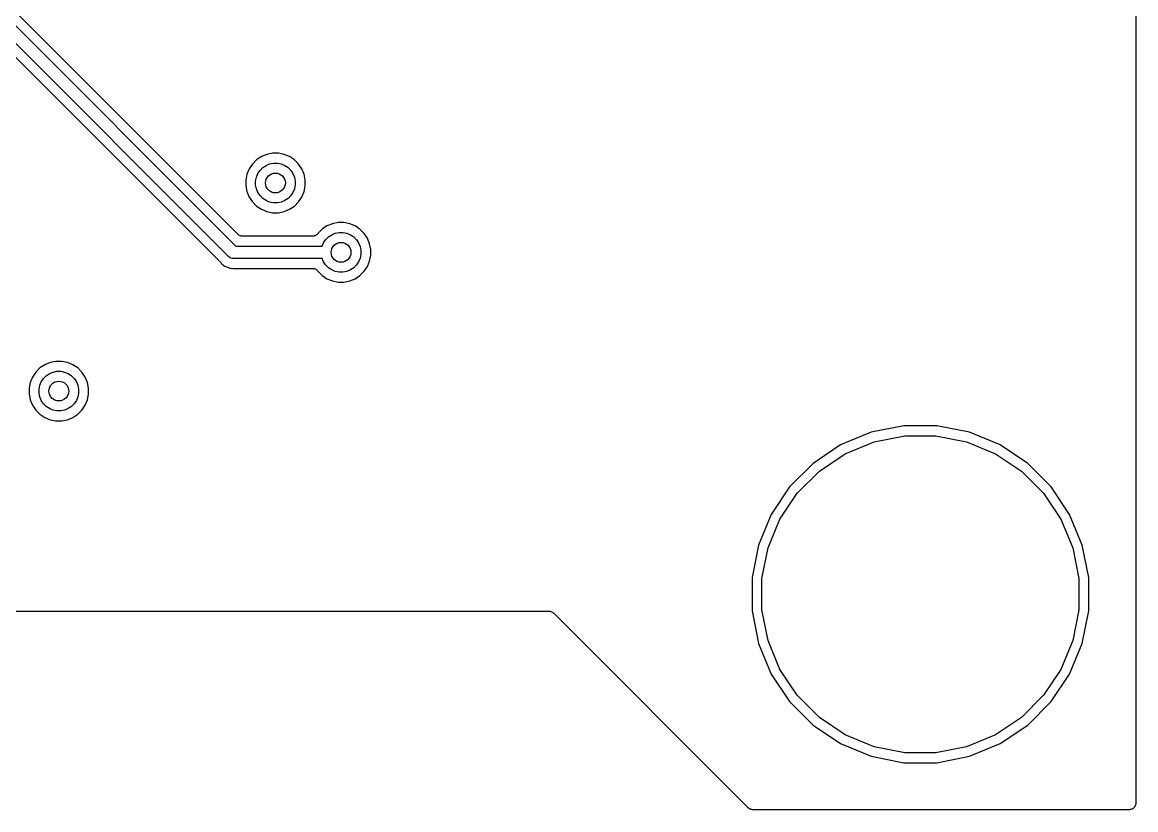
# Model space of a CAD drawing. Extents: x 113.2 to 188.8, y -123.8 to -78.2.
# Drawn here: x 166.36 to 188.85, y -123.85 to -107.96 of the extents above; entities that cross this region are included whole.
import ezdxf

# ---------------------------------------------------------------- set-up
doc = ezdxf.new("R2010")
doc.units = 0
doc.layers.add('BLACK', color=7, linetype='CONTINUOUS')

msp = doc.modelspace()

# ---------------------------------------------------------------- linework, layer by layer
at = {"layer": 'BLACK', "linetype": 'CONTINUOUS'}
for p, q in [((188.849, -78.2777), (188.849, -123.722)), ((161.841, -103.641), (170.675, -112.475)), ((169.701, -111.218), (161.993, -103.511)), ((170.53, -112.684), (161.696, -103.85)), ((163.917, -106.354), (170.377, -112.814)), ((171.3, -110.623), (171.191, -110.668)), ((171.416, -110.6), (171.3, -110.623)), ((171.534, -110.6), (171.416, -110.6)), ((171.65, -110.623), (171.534, -110.6)), ((171.759, -110.668), (171.65, -110.623)), ((171.009, -110.818), (170.943, -110.916)), ((171.093, -110.734), (171.009, -110.818)), ((171.191, -110.668), (171.093, -110.734)), ((171.22, -110.889), (171.286, -110.846)), ((171.286, -110.846), (171.358, -110.815)), ((171.358, -110.815), (171.436, -110.8)), ((171.436, -110.8), (171.514, -110.8)), ((171.514, -110.8), (171.592, -110.815)), ((171.592, -110.815), (171.664, -110.846)), ((171.664, -110.846), (171.73, -110.889)), ((171.857, -110.734), (171.759, -110.668)), ((171.941, -110.818), (171.857, -110.734)), ((172.007, -110.916), (171.941, -110.818)), ((170.898, -111.025), (170.875, -111.141)), ((170.943, -110.916), (170.898, -111.025)), ((171.075, -111.161), (171.09, -111.083)), ((171.09, -111.083), (171.121, -111.011)), ((171.121, -111.011), (171.164, -110.945)), ((171.164, -110.945), (171.22, -110.889)), ((171.73, -110.889), (171.786, -110.945)), ((171.786, -110.945), (171.829, -111.011)), ((171.829, -111.011), (171.86, -111.083)), ((171.86, -111.083), (171.875, -111.161)), ((172.052, -111.025), (172.007, -110.916)), ((172.075, -111.141), (172.052, -111.025)), ((170.72, -112.238), (169.701, -111.218)), ((170.875, -111.141), (170.875, -111.259)), ((170.875, -111.259), (170.898, -111.375)), ((171.075, -111.239), (171.075, -111.161)), ((171.09, -111.317), (171.075, -111.239)), ((171.875, -111.239), (171.86, -111.317)), ((171.875, -111.161), (171.875, -111.239)), ((172.052, -111.375), (172.075, -111.259)), ((172.075, -111.259), (172.075, -111.141)), ((170.898, -111.375), (170.943, -111.484)), ((170.943, -111.484), (171.009, -111.582)), ((171.121, -111.389), (171.09, -111.317)), ((171.164, -111.455), (171.121, -111.389)), ((171.22, -111.511), (171.164, -111.455)), ((171.286, -111.554), (171.22, -111.511)), ((171.73, -111.511), (171.664, -111.554)), ((171.786, -111.455), (171.73, -111.511)), ((171.829, -111.389), (171.786, -111.455)), ((171.86, -111.317), (171.829, -111.389)), ((171.941, -111.582), (172.007, -111.484)), ((172.007, -111.484), (172.052, -111.375)), ((171.009, -111.582), (171.093, -111.666)), ((171.093, -111.666), (171.191, -111.732)), ((171.191, -111.732), (171.3, -111.777)), ((171.358, -111.585), (171.286, -111.554)), ((171.436, -111.6), (171.358, -111.585)), ((171.514, -111.6), (171.436, -111.6)), ((171.592, -111.585), (171.514, -111.6)), ((171.664, -111.554), (171.592, -111.585)), ((171.65, -111.777), (171.759, -111.732)), ((171.759, -111.732), (171.857, -111.666)), ((171.857, -111.666), (171.941, -111.582)), ((171.3, -111.777), (171.416, -111.8)), ((171.416, -111.8), (171.534, -111.8)), ((171.534, -111.8), (171.65, -111.777)), ((172.418, -112.134), (172.334, -112.218)), ((172.516, -112.068), (172.418, -112.134)), ((172.625, -112.023), (172.516, -112.068)), ((172.741, -112), (172.625, -112.023)), ((172.683, -112.215), (172.761, -112.2)), ((172.859, -112), (172.741, -112)), ((172.761, -112.2), (172.839, -112.2)), ((172.839, -112.2), (172.917, -112.215)), ((172.975, -112.023), (172.859, -112)), ((173.084, -112.068), (172.975, -112.023)), ((173.182, -112.134), (173.084, -112.068)), ((173.266, -112.218), (173.182, -112.134)), ((170.729, -112.245), (170.72, -112.238)), ((170.738, -112.253), (170.729, -112.245)), ((170.739, -112.253), (170.738, -112.253)), ((170.739, -112.254), (170.739, -112.253)), ((170.75, -112.259), (170.739, -112.254)), ((170.76, -112.265), (170.75, -112.259)), ((170.761, -112.265), (170.76, -112.265)), ((170.772, -112.269), (170.761, -112.265)), ((170.761, -112.265), (170.761, -112.265)), ((170.784, -112.272), (170.772, -112.269)), ((170.785, -112.272), (170.784, -112.272)), ((170.784, -112.272), (170.784, -112.272)), ((170.797, -112.274), (170.785, -112.272)), ((170.808, -112.275), (170.797, -112.274)), ((170.81, -112.275), (170.808, -112.275)), ((172.228, -112.275), (170.81, -112.275)), ((170.81, -112.275), (170.81, -112.275)), ((170.81, -112.275), (170.81, -112.275)), ((170.81, -112.275), (170.81, -112.275)), ((172.239, -112.274), (172.228, -112.275)), ((172.251, -112.273), (172.239, -112.274)), ((172.252, -112.273), (172.251, -112.273)), ((172.264, -112.269), (172.252, -112.273)), ((172.252, -112.273), (172.252, -112.273)), ((172.275, -112.266), (172.264, -112.269)), ((172.276, -112.265), (172.275, -112.266)), ((172.275, -112.266), (172.275, -112.266)), ((172.286, -112.26), (172.276, -112.265)), ((172.297, -112.254), (172.286, -112.26)), ((172.298, -112.254), (172.297, -112.254)), ((172.297, -112.254), (172.297, -112.254)), ((172.307, -112.246), (172.298, -112.254)), ((172.316, -112.239), (172.307, -112.246)), ((172.317, -112.239), (172.316, -112.239)), ((172.325, -112.229), (172.317, -112.238)), ((172.317, -112.238), (172.317, -112.239)), ((172.332, -112.22), (172.325, -112.229)), ((172.333, -112.219), (172.332, -112.22)), ((172.334, -112.218), (172.333, -112.219)), ((172.333, -112.219), (172.333, -112.219)), ((172.333, -112.219), (172.333, -112.219)), ((172.333, -112.219), (172.333, -112.219)), ((172.419, -112.475), (172.446, -112.411)), ((172.446, -112.411), (172.489, -112.345)), ((172.489, -112.345), (172.545, -112.289)), ((172.545, -112.289), (172.611, -112.246)), ((172.611, -112.246), (172.683, -112.215)), ((172.917, -112.215), (172.989, -112.246)), ((172.989, -112.246), (173.055, -112.289)), ((173.055, -112.289), (173.111, -112.345)), ((173.111, -112.345), (173.154, -112.411)), ((173.154, -112.411), (173.185, -112.483)), ((173.332, -112.316), (173.266, -112.218)), ((173.377, -112.425), (173.332, -112.316)), ((173.4, -112.541), (173.377, -112.425)), ((170.675, -112.475), (172.419, -112.475)), ((173.185, -112.483), (173.2, -112.561)), ((173.2, -112.639), (173.185, -112.717)), ((173.2, -112.561), (173.2, -112.639)), ((173.377, -112.775), (173.4, -112.659)), ((173.4, -112.659), (173.4, -112.541)), ((170.377, -112.814), (170.379, -112.815)), ((170.379, -112.815), (170.382, -112.82)), ((170.382, -112.82), (170.386, -112.823)), ((170.386, -112.823), (170.392, -112.831)), ((170.392, -112.831), (170.441, -112.872)), ((170.441, -112.872), (170.498, -112.902)), ((170.534, -112.689), (170.53, -112.684)), ((170.539, -112.693), (170.534, -112.689)), ((170.553, -112.704), (170.539, -112.693)), ((170.539, -112.693), (170.539, -112.693)), ((170.568, -112.712), (170.553, -112.704)), ((170.575, -112.716), (170.568, -112.712)), ((170.598, -112.723), (170.575, -112.716)), ((170.617, -112.725), (170.598, -112.723)), ((170.623, -112.726), (170.617, -112.725)), ((170.617, -112.725), (170.617, -112.725)), ((170.629, -112.725), (170.623, -112.726)), ((172.419, -112.725), (170.629, -112.725)), ((172.446, -112.789), (172.419, -112.725)), ((172.489, -112.855), (172.446, -112.789)), ((172.545, -112.911), (172.489, -112.855)), ((173.111, -112.855), (173.055, -112.911)), ((173.154, -112.789), (173.111, -112.855)), ((173.185, -112.717), (173.154, -112.789)), ((173.266, -112.982), (173.332, -112.884)), ((173.332, -112.884), (173.377, -112.775)), ((170.498, -112.902), (170.559, -112.92)), ((170.559, -112.92), (170.623, -112.927)), ((170.623, -112.927), (170.633, -112.926)), ((170.633, -112.926), (170.634, -112.925)), ((170.634, -112.925), (170.64, -112.926)), ((170.64, -112.926), (170.645, -112.925)), ((170.645, -112.925), (172.228, -112.925)), ((172.228, -112.925), (172.228, -112.925)), ((172.228, -112.925), (172.228, -112.925)), ((172.228, -112.925), (172.228, -112.925)), ((172.228, -112.925), (172.229, -112.925)), ((172.229, -112.925), (172.241, -112.926)), ((172.241, -112.926), (172.253, -112.928)), ((172.253, -112.928), (172.253, -112.928)), ((172.253, -112.928), (172.254, -112.928)), ((172.254, -112.928), (172.265, -112.931)), ((172.265, -112.931), (172.277, -112.935)), ((172.277, -112.935), (172.277, -112.935)), ((172.277, -112.935), (172.278, -112.935)), ((172.278, -112.935), (172.288, -112.941)), ((172.288, -112.941), (172.298, -112.947)), ((172.298, -112.947), (172.299, -112.947)), ((172.299, -112.947), (172.299, -112.947)), ((172.299, -112.947), (172.308, -112.955)), ((172.308, -112.955), (172.318, -112.962)), ((172.318, -112.962), (172.318, -112.963)), ((172.318, -112.963), (172.318, -112.963)), ((172.318, -112.963), (172.326, -112.972)), ((172.326, -112.972), (172.333, -112.981)), ((172.333, -112.981), (172.334, -112.982)), ((172.334, -112.982), (172.418, -113.066)), ((172.418, -113.066), (172.516, -113.132)), ((172.611, -112.954), (172.545, -112.911)), ((172.683, -112.985), (172.611, -112.954)), ((172.761, -113), (172.683, -112.985)), ((172.839, -113), (172.761, -113)), ((172.917, -112.985), (172.839, -113)), ((172.989, -112.954), (172.917, -112.985)), ((173.055, -112.911), (172.989, -112.954)), ((173.084, -113.132), (173.182, -113.066)), ((173.182, -113.066), (173.266, -112.982)), ((172.516, -113.132), (172.625, -113.177)), ((172.625, -113.177), (172.741, -113.2)), ((172.741, -113.2), (172.859, -113.2)), ((172.859, -113.2), (172.975, -113.177)), ((172.975, -113.177), (173.084, -113.132)), ((166.816, -114.868), (166.718, -114.934)), ((166.925, -114.823), (166.816, -114.868)), ((167.041, -114.8), (166.925, -114.823)), ((167.159, -114.8), (167.041, -114.8)), ((167.275, -114.823), (167.159, -114.8)), ((167.384, -114.868), (167.275, -114.823)), ((167.482, -114.934), (167.384, -114.868)), ((166.568, -115.116), (166.523, -115.225)), ((166.634, -115.018), (166.568, -115.116)), ((166.718, -114.934), (166.634, -115.018)), ((166.789, -115.145), (166.845, -115.089)), ((166.845, -115.089), (166.911, -115.046)), ((166.911, -115.046), (166.983, -115.015)), ((166.983, -115.015), (167.061, -115)), ((167.061, -115), (167.139, -115)), ((167.139, -115), (167.217, -115.015)), ((167.217, -115.015), (167.289, -115.046)), ((167.289, -115.046), (167.355, -115.089)), ((167.355, -115.089), (167.411, -115.145)), ((167.566, -115.018), (167.482, -114.934)), ((167.632, -115.116), (167.566, -115.018)), ((167.677, -115.225), (167.632, -115.116)), ((166.523, -115.225), (166.5, -115.341)), ((166.5, -115.341), (166.5, -115.459)), ((166.7, -115.361), (166.715, -115.283)), ((166.715, -115.283), (166.746, -115.211)), ((166.746, -115.211), (166.789, -115.145)), ((167.411, -115.145), (167.454, -115.211)), ((167.454, -115.211), (167.485, -115.283)), ((167.485, -115.283), (167.5, -115.361)), ((167.7, -115.341), (167.677, -115.225)), ((167.7, -115.459), (167.7, -115.341)), ((166.5, -115.459), (166.523, -115.575)), ((166.523, -115.575), (166.568, -115.684)), ((166.7, -115.439), (166.7, -115.361)), ((166.715, -115.517), (166.7, -115.439)), ((166.746, -115.589), (166.715, -115.517)), ((167.485, -115.517), (167.454, -115.589)), ((167.5, -115.439), (167.485, -115.517)), ((167.5, -115.361), (167.5, -115.439)), ((167.632, -115.684), (167.677, -115.575)), ((167.677, -115.575), (167.7, -115.459)), ((166.568, -115.684), (166.634, -115.782)), ((166.634, -115.782), (166.718, -115.866)), ((166.789, -115.655), (166.746, -115.589)), ((166.845, -115.711), (166.789, -115.655)), ((166.911, -115.754), (166.845, -115.711)), ((166.983, -115.785), (166.911, -115.754)), ((167.061, -115.8), (166.983, -115.785)), ((167.139, -115.8), (167.061, -115.8)), ((167.217, -115.785), (167.139, -115.8)), ((167.289, -115.754), (167.217, -115.785)), ((167.355, -115.711), (167.289, -115.754)), ((167.411, -115.655), (167.355, -115.711)), ((167.454, -115.589), (167.411, -115.655)), ((167.482, -115.866), (167.566, -115.782)), ((167.566, -115.782), (167.632, -115.684)), ((166.718, -115.866), (166.816, -115.932)), ((166.816, -115.932), (166.925, -115.977)), ((166.925, -115.977), (167.041, -116)), ((167.041, -116), (167.159, -116)), ((167.159, -116), (167.275, -115.977)), ((167.275, -115.977), (167.384, -115.932)), ((167.384, -115.932), (167.482, -115.866)), ((183.508, -116.231), (182.889, -116.487)), ((184.165, -116.1), (183.508, -116.231)), ((184.835, -116.1), (184.165, -116.1)), ((185.492, -116.231), (184.835, -116.1)), ((186.111, -116.487), (185.492, -116.231)), ((182.984, -116.664), (183.567, -116.423)), ((183.567, -116.423), (184.185, -116.3)), ((184.185, -116.3), (184.815, -116.3)), ((184.815, -116.3), (185.433, -116.423)), ((185.433, -116.423), (186.016, -116.664)), ((182.889, -116.487), (182.333, -116.859)), ((182.46, -117.014), (182.984, -116.664)), ((186.016, -116.664), (186.54, -117.014)), ((186.667, -116.859), (186.111, -116.487)), ((182.333, -116.859), (181.859, -117.333)), ((187.141, -117.333), (186.667, -116.859)), ((182.014, -117.46), (182.46, -117.014)), ((186.54, -117.014), (186.986, -117.46)), ((181.859, -117.333), (181.487, -117.889)), ((187.513, -117.889), (187.141, -117.333)), ((181.664, -117.984), (182.014, -117.46)), ((186.986, -117.46), (187.336, -117.984)), ((181.487, -117.889), (181.231, -118.508)), ((181.423, -118.567), (181.664, -117.984)), ((187.336, -117.984), (187.577, -118.567)), ((187.769, -118.508), (187.513, -117.889)), ((181.231, -118.508), (181.1, -119.165)), ((181.3, -119.185), (181.423, -118.567)), ((187.577, -118.567), (187.7, -119.185)), ((187.9, -119.165), (187.769, -118.508)), ((181.1, -119.165), (181.1, -119.835)), ((187.9, -119.835), (187.9, -119.165)), ((181.3, -119.815), (181.3, -119.185)), ((187.7, -119.185), (187.7, -119.815)), ((176.986, -119.849), (125.014, -119.849)), ((176.992, -119.849), (176.986, -119.849)), ((176.997, -119.849), (176.992, -119.849)), ((176.999, -119.849), (176.997, -119.849)), ((177, -119.849), (176.999, -119.849)), ((177.001, -119.849), (177, -119.849)), ((177.03, -119.851), (177.001, -119.849)), ((177.001, -119.849), (177.001, -119.849)), ((177.058, -119.86), (177.03, -119.851)), ((181.1, -119.835), (181.231, -120.492)), ((181.423, -120.433), (181.3, -119.815)), ((187.7, -119.815), (187.577, -120.433)), ((187.769, -120.492), (187.9, -119.835)), ((177.084, -119.874), (177.058, -119.86)), ((177.107, -119.893), (177.084, -119.874)), ((177.108, -119.894), (177.107, -119.893)), ((177.112, -119.898), (177.108, -119.894)), ((177.115, -119.902), (177.112, -119.898)), ((177.116, -119.903), (177.115, -119.902)), ((181.025, -123.812), (177.116, -119.903)), ((181.231, -120.492), (181.487, -121.111)), ((181.664, -121.016), (181.423, -120.433)), ((187.577, -120.433), (187.336, -121.016)), ((187.513, -121.111), (187.769, -120.492)), ((181.487, -121.111), (181.859, -121.667)), ((182.014, -121.54), (181.664, -121.016)), ((187.336, -121.016), (186.986, -121.54)), ((187.141, -121.667), (187.513, -121.111)), ((182.46, -121.986), (182.014, -121.54)), ((186.986, -121.54), (186.54, -121.986)), ((181.859, -121.667), (182.333, -122.141)), ((186.667, -122.141), (187.141, -121.667)), ((182.984, -122.336), (182.46, -121.986)), ((186.54, -121.986), (186.016, -122.336)), ((182.333, -122.141), (182.889, -122.513)), ((186.111, -122.513), (186.667, -122.141)), ((182.889, -122.513), (183.508, -122.769)), ((183.567, -122.577), (182.984, -122.336)), ((186.016, -122.336), (185.433, -122.577)), ((185.492, -122.769), (186.111, -122.513)), ((183.508, -122.769), (184.165, -122.9)), ((184.185, -122.7), (183.567, -122.577)), ((184.815, -122.7), (184.185, -122.7)), ((185.433, -122.577), (184.815, -122.7)), ((184.835, -122.9), (185.492, -122.769)), ((184.165, -122.9), (184.835, -122.9)), ((181.034, -123.82), (181.025, -123.812)), ((181.043, -123.827), (181.034, -123.82)), ((181.044, -123.827), (181.043, -123.827)), ((181.044, -123.828), (181.044, -123.827)), ((181.055, -123.833), (181.044, -123.828)), ((181.065, -123.839), (181.055, -123.833)), ((181.066, -123.839), (181.065, -123.839)), ((181.066, -123.84), (181.066, -123.839)), ((181.077, -123.843), (181.066, -123.84)), ((181.089, -123.847), (181.077, -123.843)), ((181.09, -123.847), (181.089, -123.847)), ((181.089, -123.847), (181.089, -123.847)), ((181.102, -123.848), (181.09, -123.847)), ((181.113, -123.849), (181.102, -123.848)), ((181.115, -123.849), (181.113, -123.849)), ((188.722, -123.849), (181.115, -123.849)), ((181.115, -123.849), (181.115, -123.849)), ((181.115, -123.849), (181.115, -123.849)), ((181.115, -123.849), (181.115, -123.849)), ((188.734, -123.848), (188.722, -123.849)), ((188.746, -123.847), (188.734, -123.848)), ((188.747, -123.847), (188.746, -123.847)), ((188.758, -123.843), (188.747, -123.847)), ((188.747, -123.847), (188.747, -123.847)), ((188.77, -123.84), (188.758, -123.843)), ((188.771, -123.84), (188.77, -123.84)), ((188.77, -123.84), (188.77, -123.84)), ((188.781, -123.834), (188.771, -123.84)), ((188.792, -123.829), (188.781, -123.834)), ((188.793, -123.828), (188.792, -123.828)), ((188.792, -123.828), (188.792, -123.829)), ((188.802, -123.821), (188.793, -123.828)), ((188.811, -123.813), (188.802, -123.821)), ((188.812, -123.812), (188.811, -123.813)), ((188.811, -123.813), (188.811, -123.813)), ((188.819, -123.803), (188.812, -123.812)), ((188.827, -123.794), (188.819, -123.803)), ((188.828, -123.793), (188.827, -123.794)), ((188.827, -123.794), (188.827, -123.794)), ((188.833, -123.783), (188.828, -123.793)), ((188.839, -123.772), (188.833, -123.783)), ((188.843, -123.76), (188.839, -123.772)), ((188.839, -123.772), (188.839, -123.772)), ((188.839, -123.772), (188.839, -123.772)), ((188.847, -123.749), (188.843, -123.76)), ((188.848, -123.736), (188.847, -123.748)), ((188.847, -123.748), (188.847, -123.748)), ((188.847, -123.748), (188.847, -123.749)), ((188.849, -123.724), (188.848, -123.736)), ((188.849, -123.722), (188.849, -123.723)), ((188.849, -123.723), (188.849, -123.723)), ((188.849, -123.723), (188.849, -123.723)), ((188.849, -123.723), (188.849, -123.724))]:
    msp.add_line(p, q, dxfattribs=at)
at = {"layer": 'BLACK'}
for centre in [(171.475, -111.2), (172.8, -112.6), (167.1, -115.4)]:
    msp.add_circle(centre, 0.2, dxfattribs=at)

doc.saveas('drawing.dxf')
